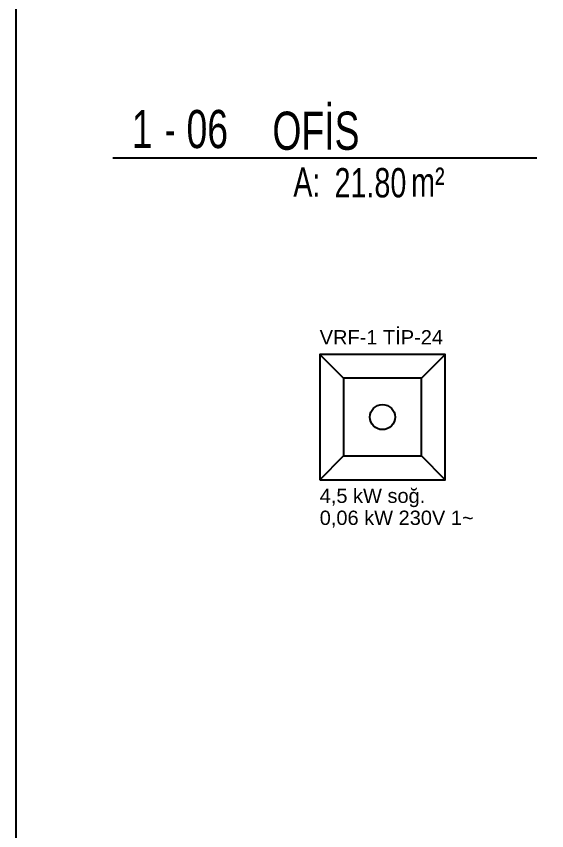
# Model space of a CAD drawing. Header units: inches. Extents: x 21 to 32698, y 13 to 3712.
# Drawn here: x 12474.2 to 12715.1, y 1137.1 to 1507.1 of the extents above; entities that cross this region are included whole.
import ezdxf
from ezdxf.enums import TextEntityAlignment as Align

# ---------------------------------------------------------------- set-up
doc = ezdxf.new("R2010")
doc.units = ezdxf.units.IN
doc.header["$MEASUREMENT"] = 0
for name, color, linetype in [('MEK-ELK-ETIKET', 7, 'Continuous'), ('MEK-ELK-GUC', 6, 'Continuous'), ('MEK-ELK-VRF-IC', 4, 'Continuous')]:
    doc.layers.add(name, color=color, linetype=linetype)
doc.layers.add('Z_MİM_-KM-AREA-IDEN', color=8, linetype='Continuous', lineweight=25)
doc.layers.add('Z_MİM_-KM-WALL-PLASTER', color=8, linetype='Continuous', lineweight=25)
doc.styles.add('Arial_4', font='arial.ttf', dxfattribs={"height": 10})
doc.styles.add('MAH', font='arial.ttf', dxfattribs={"width": 0.8, "height": 17.5})
doc.styles.add('MEK_ELK', font='arial.ttf')

# ---------------------------------------------------------------- blocks, each defined once
blk = doc.blocks.new('*U121')
blk.add_line((0, 0), (192.45, 0))
at = {"color": 7, "style": 'MAH', "width": 0.6}
blk.add_text('-', height=17.07, dxfattribs=at).set_placement((25.99, 13.11), align=Align.MIDDLE_CENTER)
at = {"color": 7, "style": 'Arial_4', "width": 0.7}
for s, p in [('A:', (81.91, -17.69)), ('m² ', (135.42, -17.69))]:
    blk.add_text(s, height=13.333, dxfattribs=at).set_placement(p)
for tag, p in [('K', (8.57, 13.11)), ('00', (33.43, 13.11)), ('MAHALADI', (72.42, 12.35))]:
    blk.add_attdef(tag, text='', height=17.33, dxfattribs=at).set_placement(p, align=Align.MIDDLE_LEFT)
blk.add_attdef('27.00', text='', height=13.33, dxfattribs=at).set_placement((133.25, -11.29), align=Align.MIDDLE_RIGHT)
blk = doc.blocks.new('MEK_VRF_KASET_570')
for p, q in [((-28.5, 28.5), (-17.67, 17.67)), ((28.5, 28.5), (17.67, 17.67)), ((-28.5, -28.5), (-17.67, -17.67)), ((28.5, -28.5), (17.67, -17.67))]:
    blk.add_line(p, q)
for points in [[(-28.5, -28.5), (28.5, -28.5), (28.5, 28.5), (-28.5, 28.5)], [(-17.67, -17.67), (17.67, -17.67), (17.67, 17.67), (-17.67, 17.67)]]:
    blk.add_lwpolyline(points, close=True)
blk.add_circle((0, 0), 5.7)

msp = doc.modelspace()

# ---------------------------------------------------------------- linework, layer by layer
at = {"layer": 'Z_MİM_-KM-WALL-PLASTER'}
msp.add_lwpolyline([(12474.21, 1644.58), (12804.21, 1644.58), (12804.21, 1504.58), (12809.21, 1504.58), (12809.21, 1139.58), (12804.21, 1139.58), (12804.21, 1004.58), (12474.21, 1004.58)], close=True, dxfattribs=at)

# ---------------------------------------------------------------- block references
at = {"layer": 'MEK-ELK-VRF-IC'}
msp.add_blockref('MEK_VRF_KASET_570', (12640.5, 1325), dxfattribs=at)
at = {"layer": 'Z_MİM_-KM-AREA-IDEN'}
msp.add_blockref('*U121', (12518.1, 1442.75), dxfattribs=at).add_auto_attribs({'27.00': '21.80', '00': '06', 'K': '1', 'MAHALADI': 'OFİS'})

# ---------------------------------------------------------------- texts
at = {"layer": 'MEK-ELK-ETIKET', "style": 'MEK_ELK'}
for s, p in [('VRF-1 TİP-24', (12612, 1358)), ('4,5 kW soğ.', (12612, 1286))]:
    msp.add_text(s, height=6.5, dxfattribs=at).set_placement(p)
at = {"layer": 'MEK-ELK-GUC', "style": 'MEK_ELK'}
msp.add_text('0,06 kW 230V 1~', height=6.5, dxfattribs=at).set_placement((12612, 1276))

doc.saveas('drawing.dxf')
